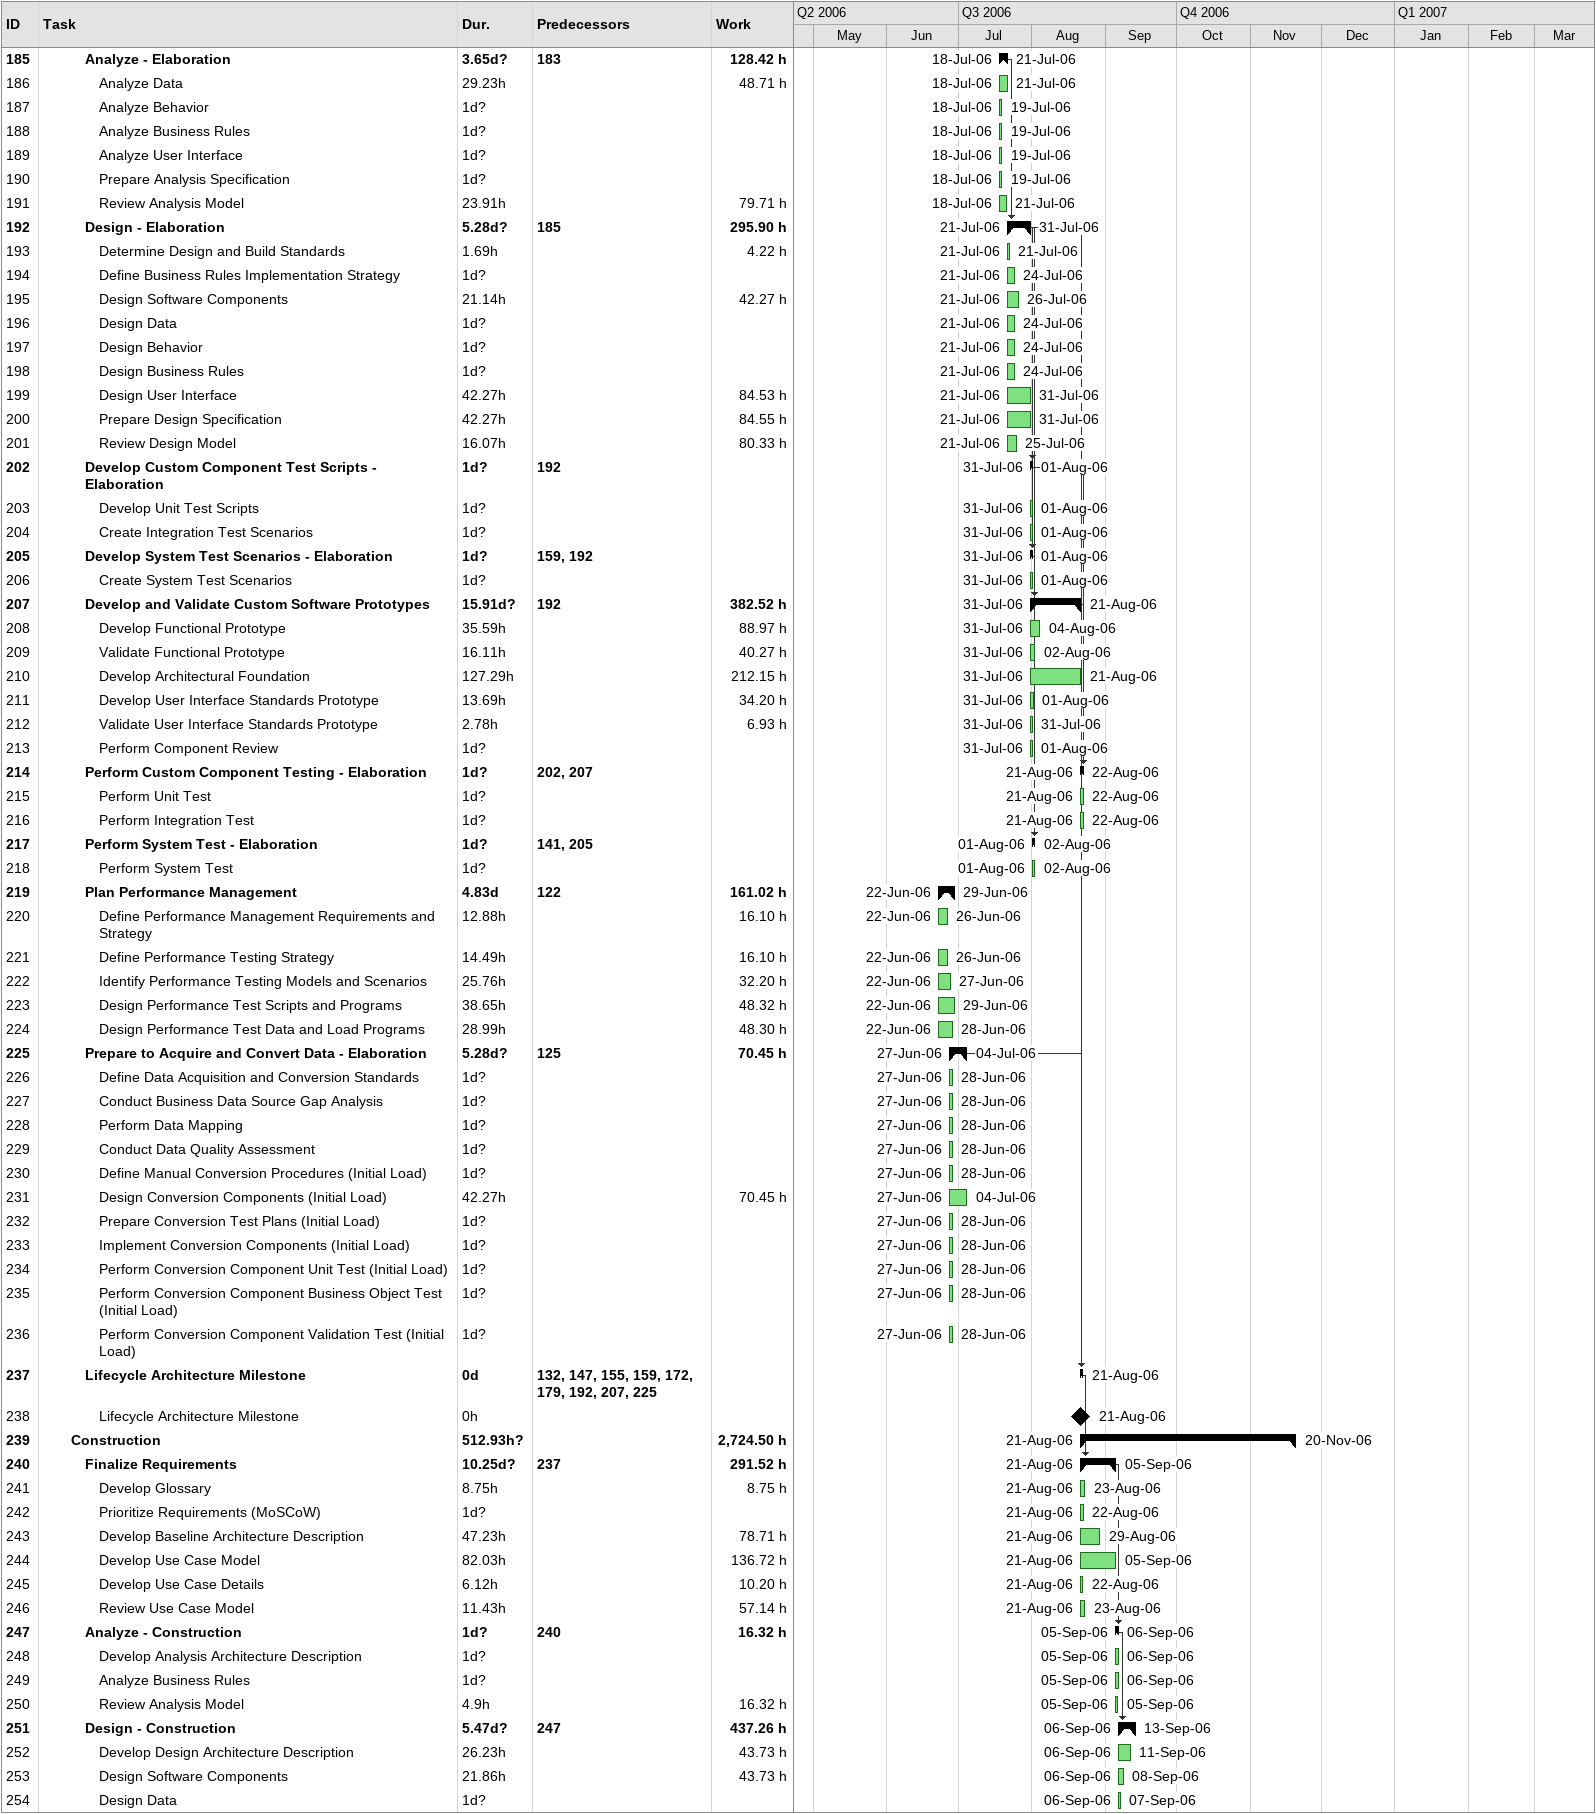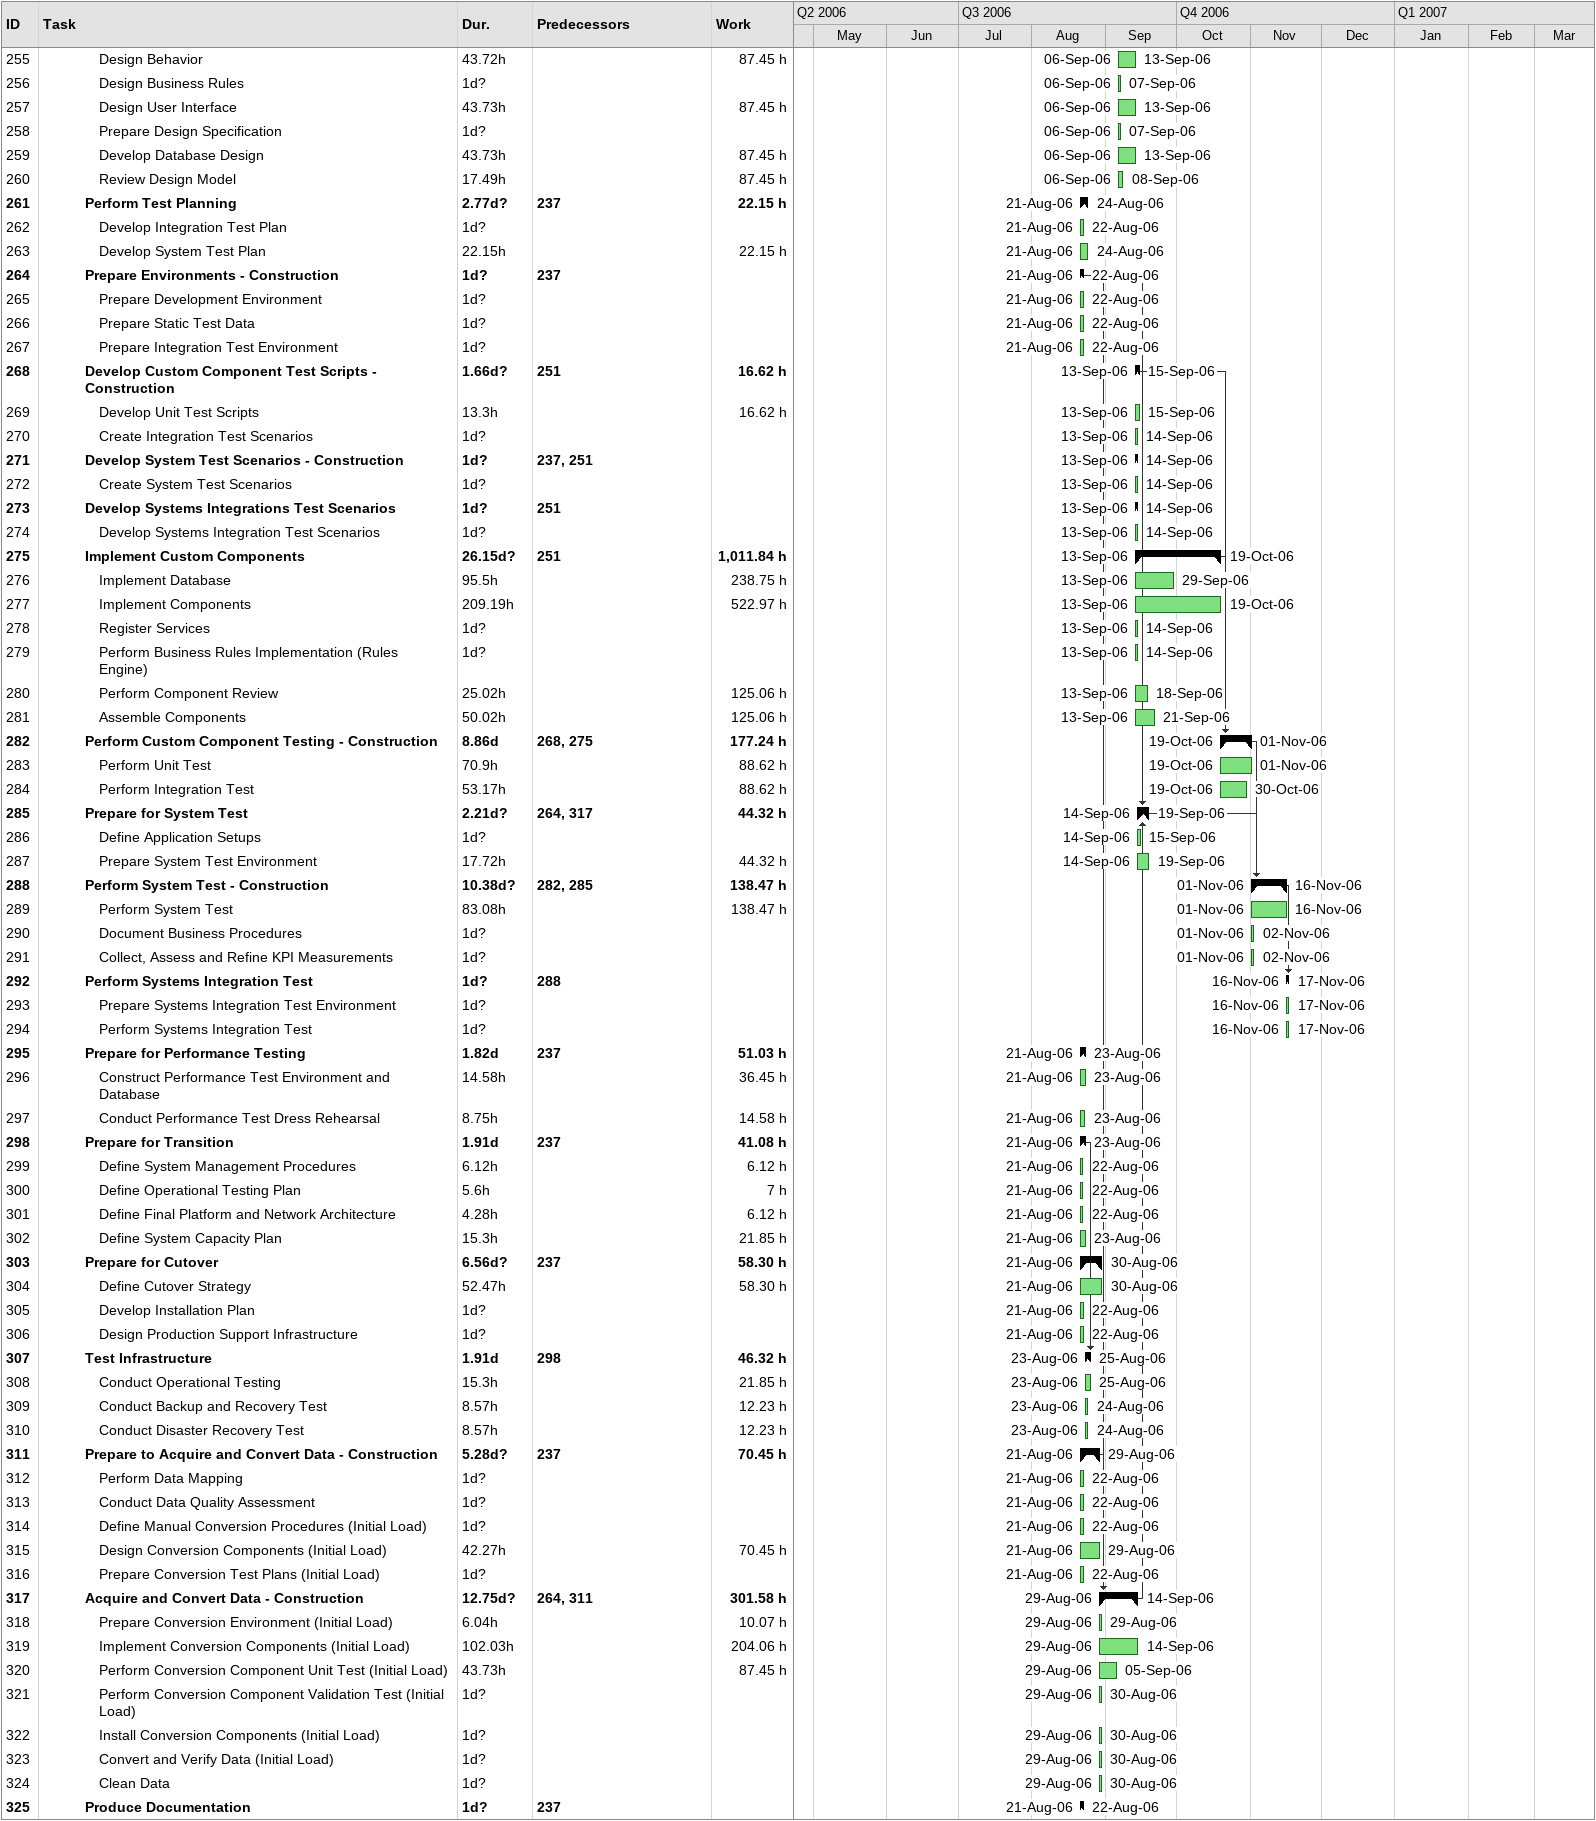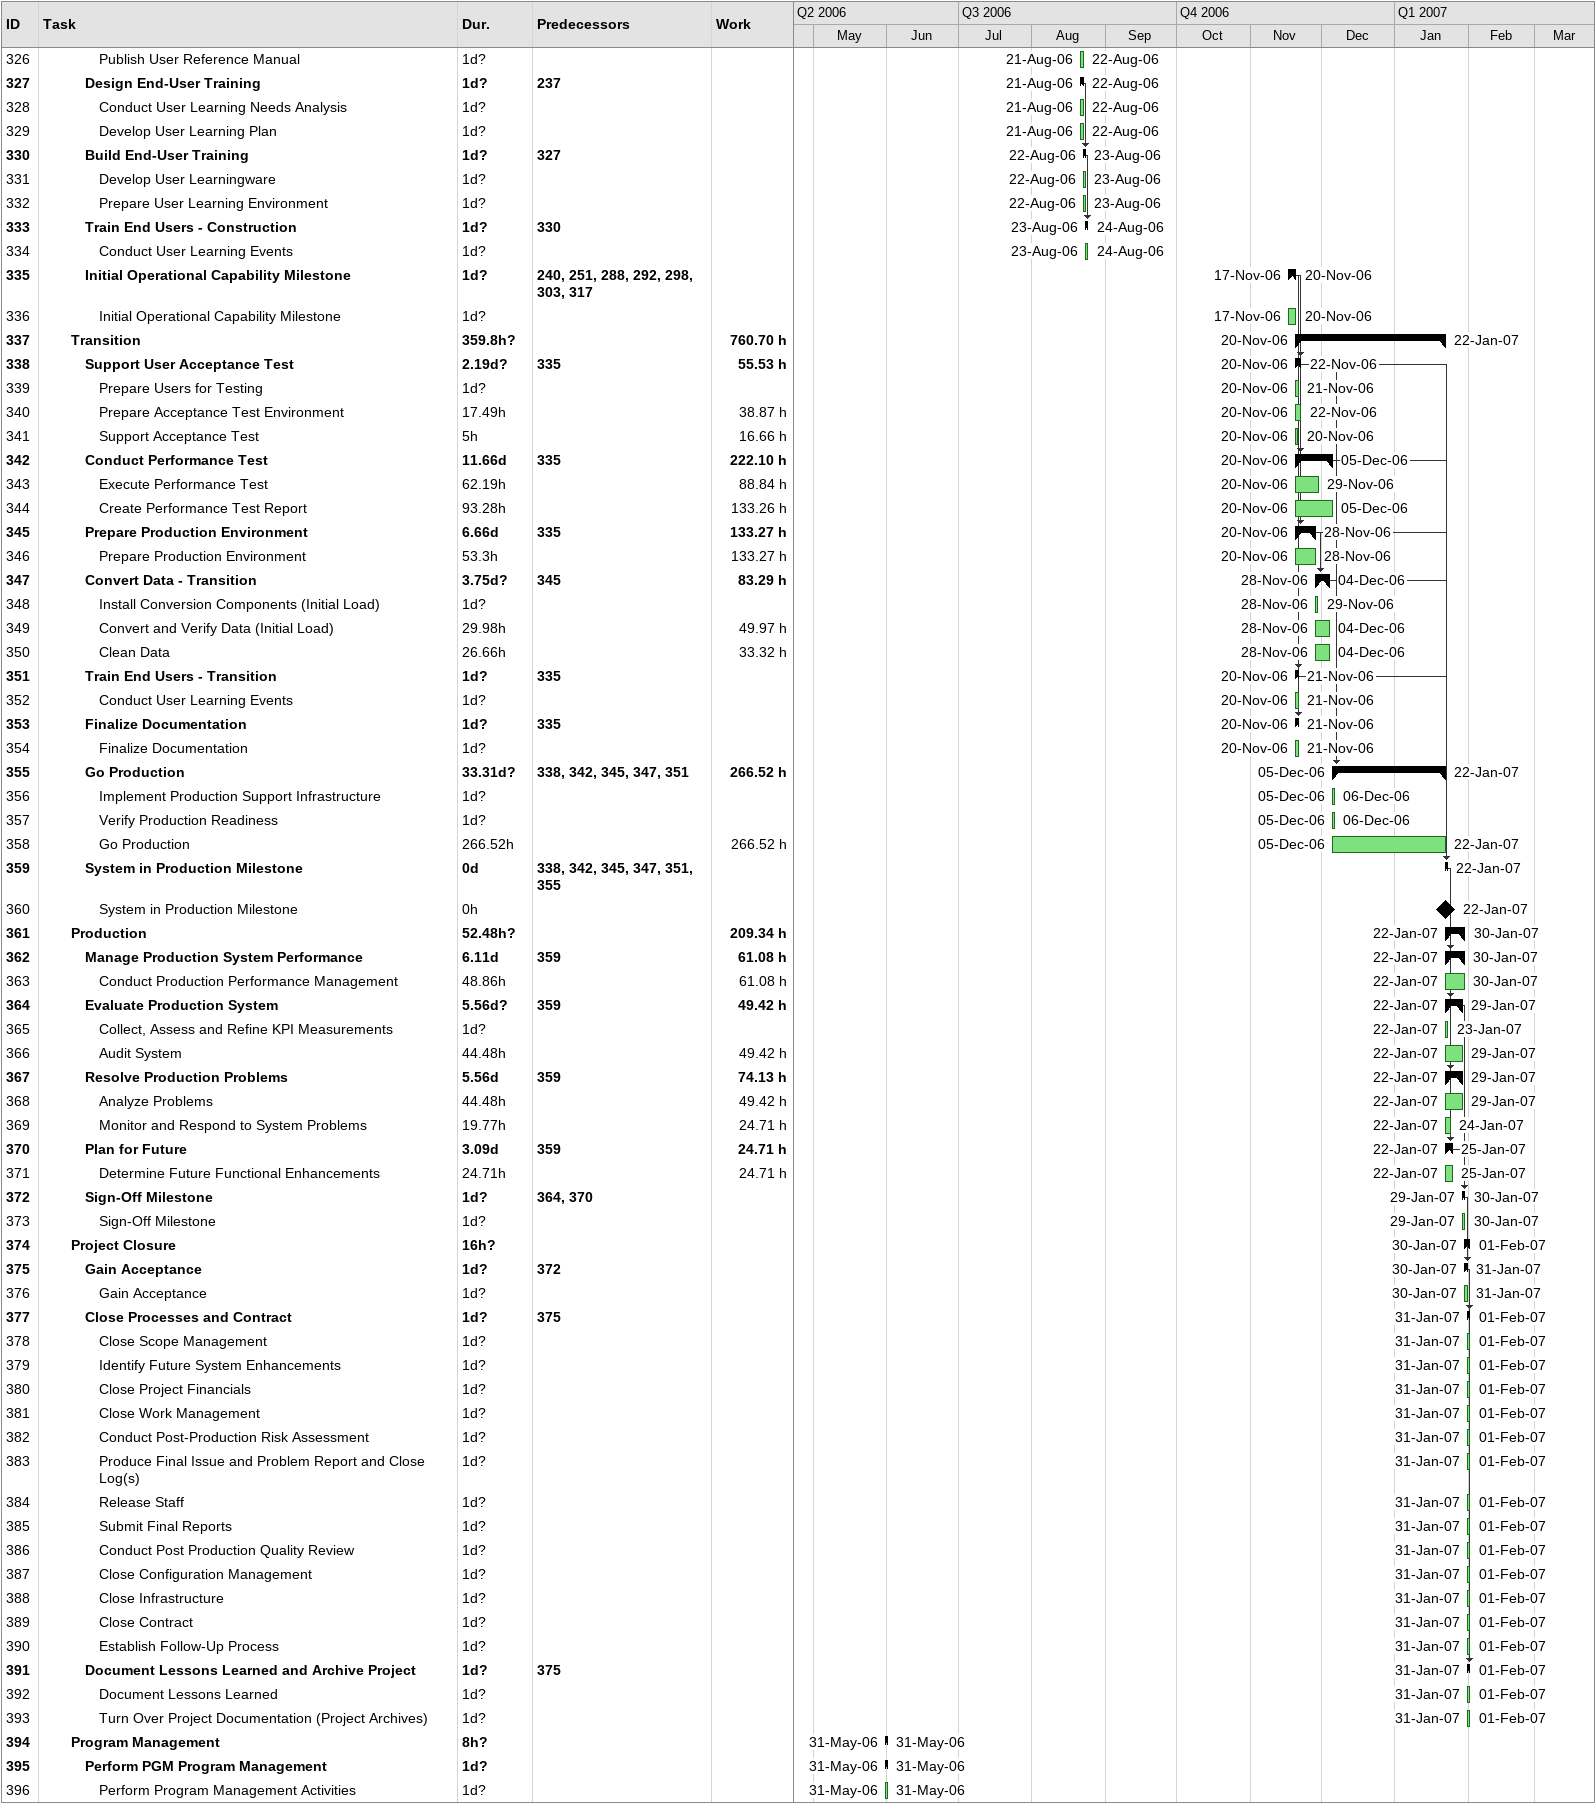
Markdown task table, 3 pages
| ID | Level | Task | Duration | Start | Finish | Predecessors | Work (h) |
|---|---|---|---|---|---|---|---|
| 185 | 4 | **Analyze - Elaboration** | 3.65d? | 2006-07-18 | 2006-07-21 | 183 | 128.42 |
| 186 | 5 | Analyze Data | 29.23h | 2006-07-18 | 2006-07-21 |  | 48.71 |
| 187 | 5 | Analyze Behavior | 1d? | 2006-07-18 | 2006-07-19 |  |  |
| 188 | 5 | Analyze Business Rules | 1d? | 2006-07-18 | 2006-07-19 |  |  |
| 189 | 5 | Analyze User Interface | 1d? | 2006-07-18 | 2006-07-19 |  |  |
| 190 | 5 | Prepare Analysis Specification | 1d? | 2006-07-18 | 2006-07-19 |  |  |
| 191 | 5 | Review Analysis Model | 23.91h | 2006-07-18 | 2006-07-21 |  | 79.71 |
| 192 | 4 | **Design - Elaboration** | 5.28d? | 2006-07-21 | 2006-07-31 | 185 | 295.90 |
| 193 | 5 | Determine Design and Build Standards | 1.69h | 2006-07-21 | 2006-07-21 |  | 4.22 |
| 194 | 5 | Define Business Rules Implementation Strategy | 1d? | 2006-07-21 | 2006-07-24 |  |  |
| 195 | 5 | Design Software Components | 21.14h | 2006-07-21 | 2006-07-26 |  | 42.27 |
| 196 | 5 | Design Data | 1d? | 2006-07-21 | 2006-07-24 |  |  |
| 197 | 5 | Design Behavior | 1d? | 2006-07-21 | 2006-07-24 |  |  |
| 198 | 5 | Design Business Rules | 1d? | 2006-07-21 | 2006-07-24 |  |  |
| 199 | 5 | Design User Interface | 42.27h | 2006-07-21 | 2006-07-31 |  | 84.53 |
| 200 | 5 | Prepare Design Specification | 42.27h | 2006-07-21 | 2006-07-31 |  | 84.55 |
| 201 | 5 | Review Design Model | 16.07h | 2006-07-21 | 2006-07-25 |  | 80.33 |
| 202 | 4 | **Develop Custom Component Test Scripts - Elaboration** | 1d? | 2006-07-31 | 2006-08-01 | 192 |  |
| 203 | 5 | Develop Unit Test Scripts | 1d? | 2006-07-31 | 2006-08-01 |  |  |
| 204 | 5 | Create Integration Test Scenarios | 1d? | 2006-07-31 | 2006-08-01 |  |  |
| 205 | 4 | **Develop System Test Scenarios - Elaboration** | 1d? | 2006-07-31 | 2006-08-01 | 159, 192 |  |
| 206 | 5 | Create System Test Scenarios | 1d? | 2006-07-31 | 2006-08-01 |  |  |
| 207 | 4 | **Develop and Validate Custom Software Prototypes** | 15.91d? | 2006-07-31 | 2006-08-21 | 192 | 382.52 |
| 208 | 5 | Develop Functional Prototype | 35.59h | 2006-07-31 | 2006-08-04 |  | 88.97 |
| 209 | 5 | Validate Functional Prototype | 16.11h | 2006-07-31 | 2006-08-02 |  | 40.27 |
| 210 | 5 | Develop Architectural Foundation | 127.29h | 2006-07-31 | 2006-08-21 |  | 212.15 |
| 211 | 5 | Develop User Interface Standards Prototype | 13.69h | 2006-07-31 | 2006-08-01 |  | 34.20 |
| 212 | 5 | Validate User Interface Standards Prototype | 2.78h | 2006-07-31 | 2006-07-31 |  | 6.93 |
| 213 | 5 | Perform Component Review | 1d? | 2006-07-31 | 2006-08-01 |  |  |
| 214 | 4 | **Perform Custom Component Testing - Elaboration** | 1d? | 2006-08-21 | 2006-08-22 | 202, 207 |  |
| 215 | 5 | Perform Unit Test | 1d? | 2006-08-21 | 2006-08-22 |  |  |
| 216 | 5 | Perform Integration Test | 1d? | 2006-08-21 | 2006-08-22 |  |  |
| 217 | 4 | **Perform System Test - Elaboration** | 1d? | 2006-08-01 | 2006-08-02 | 141, 205 |  |
| 218 | 5 | Perform System Test | 1d? | 2006-08-01 | 2006-08-02 |  |  |
| 219 | 4 | **Plan Performance Management** | 4.83d | 2006-06-22 | 2006-06-29 | 122 | 161.02 |
| 220 | 5 | Define Performance Management Requirements and Strategy | 12.88h | 2006-06-22 | 2006-06-26 |  | 16.10 |
| 221 | 5 | Define Performance Testing Strategy | 14.49h | 2006-06-22 | 2006-06-26 |  | 16.10 |
| 222 | 5 | Identify Performance Testing Models and Scenarios | 25.76h | 2006-06-22 | 2006-06-27 |  | 32.20 |
| 223 | 5 | Design Performance Test Scripts and Programs | 38.65h | 2006-06-22 | 2006-06-29 |  | 48.32 |
| 224 | 5 | Design Performance Test Data and Load Programs | 28.99h | 2006-06-22 | 2006-06-28 |  | 48.30 |
| 225 | 4 | **Prepare to Acquire and Convert Data - Elaboration** | 5.28d? | 2006-06-27 | 2006-07-04 | 125 | 70.45 |
| 226 | 5 | Define Data Acquisition and Conversion Standards | 1d? | 2006-06-27 | 2006-06-28 |  |  |
| 227 | 5 | Conduct Business Data Source Gap Analysis | 1d? | 2006-06-27 | 2006-06-28 |  |  |
| 228 | 5 | Perform Data Mapping | 1d? | 2006-06-27 | 2006-06-28 |  |  |
| 229 | 5 | Conduct Data Quality Assessment | 1d? | 2006-06-27 | 2006-06-28 |  |  |
| 230 | 5 | Define Manual Conversion Procedures (Initial Load) | 1d? | 2006-06-27 | 2006-06-28 |  |  |
| 231 | 5 | Design Conversion Components (Initial Load) | 42.27h | 2006-06-27 | 2006-07-04 |  | 70.45 |
| 232 | 5 | Prepare Conversion Test Plans (Initial Load) | 1d? | 2006-06-27 | 2006-06-28 |  |  |
| 233 | 5 | Implement Conversion Components (Initial Load) | 1d? | 2006-06-27 | 2006-06-28 |  |  |
| 234 | 5 | Perform Conversion Component Unit Test (Initial Load) | 1d? | 2006-06-27 | 2006-06-28 |  |  |
| 235 | 5 | Perform Conversion Component Business Object Test (Initial Load) | 1d? | 2006-06-27 | 2006-06-28 |  |  |
| 236 | 5 | Perform Conversion Component Validation Test (Initial Load) | 1d? | 2006-06-27 | 2006-06-28 |  |  |
| 237 | 4 | **Lifecycle Architecture Milestone** | 0d | 2006-08-21 | 2006-08-21 | 132, 147, 155, 159, 172, 179, 192, 207, 225 |  |
| 238 | 5 | Lifecycle Architecture Milestone | 0h | 2006-08-21 | 2006-08-21 |  |  |
| 239 | 3 | **Construction** | 512.93h? | 2006-08-21 | 2006-11-20 |  | 2724.50 |
| 240 | 4 | **Finalize Requirements** | 10.25d? | 2006-08-21 | 2006-09-05 | 237 | 291.52 |
| 241 | 5 | Develop Glossary | 8.75h | 2006-08-21 | 2006-08-23 |  | 8.75 |
| 242 | 5 | Prioritize Requirements (MoSCoW) | 1d? | 2006-08-21 | 2006-08-22 |  |  |
| 243 | 5 | Develop Baseline Architecture Description | 47.23h | 2006-08-21 | 2006-08-29 |  | 78.71 |
| 244 | 5 | Develop Use Case Model | 82.03h | 2006-08-21 | 2006-09-05 |  | 136.72 |
| 245 | 5 | Develop Use Case Details | 6.12h | 2006-08-21 | 2006-08-22 |  | 10.20 |
| 246 | 5 | Review Use Case Model | 11.43h | 2006-08-21 | 2006-08-23 |  | 57.14 |
| 247 | 4 | **Analyze - Construction** | 1d? | 2006-09-05 | 2006-09-06 | 240 | 16.32 |
| 248 | 5 | Develop Analysis Architecture Description | 1d? | 2006-09-05 | 2006-09-06 |  |  |
| 249 | 5 | Analyze Business Rules | 1d? | 2006-09-05 | 2006-09-06 |  |  |
| 250 | 5 | Review Analysis Model | 4.9h | 2006-09-05 | 2006-09-05 |  | 16.32 |
| 251 | 4 | **Design - Construction** | 5.47d? | 2006-09-06 | 2006-09-13 | 247 | 437.26 |
| 252 | 5 | Develop Design Architecture Description | 26.23h | 2006-09-06 | 2006-09-11 |  | 43.73 |
| 253 | 5 | Design Software Components | 21.86h | 2006-09-06 | 2006-09-08 |  | 43.73 |
| 254 | 5 | Design Data | 1d? | 2006-09-06 | 2006-09-07 |  |  |
| 255 | 5 | Design Behavior | 43.72h | 2006-09-06 | 2006-09-13 |  | 87.45 |
| 256 | 5 | Design Business Rules | 1d? | 2006-09-06 | 2006-09-07 |  |  |
| 257 | 5 | Design User Interface | 43.73h | 2006-09-06 | 2006-09-13 |  | 87.45 |
| 258 | 5 | Prepare Design Specification | 1d? | 2006-09-06 | 2006-09-07 |  |  |
| 259 | 5 | Develop Database Design | 43.73h | 2006-09-06 | 2006-09-13 |  | 87.45 |
| 260 | 5 | Review Design Model | 17.49h | 2006-09-06 | 2006-09-08 |  | 87.45 |
| 261 | 4 | **Perform Test Planning** | 2.77d? | 2006-08-21 | 2006-08-24 | 237 | 22.15 |
| 262 | 5 | Develop Integration Test Plan | 1d? | 2006-08-21 | 2006-08-22 |  |  |
| 263 | 5 | Develop System Test Plan | 22.15h | 2006-08-21 | 2006-08-24 |  | 22.15 |
| 264 | 4 | **Prepare Environments - Construction** | 1d? | 2006-08-21 | 2006-08-22 | 237 |  |
| 265 | 5 | Prepare Development Environment | 1d? | 2006-08-21 | 2006-08-22 |  |  |
| 266 | 5 | Prepare Static Test Data | 1d? | 2006-08-21 | 2006-08-22 |  |  |
| 267 | 5 | Prepare Integration Test Environment | 1d? | 2006-08-21 | 2006-08-22 |  |  |
| 268 | 4 | **Develop Custom Component Test Scripts - Construction** | 1.66d? | 2006-09-13 | 2006-09-15 | 251 | 16.62 |
| 269 | 5 | Develop Unit Test Scripts | 13.3h | 2006-09-13 | 2006-09-15 |  | 16.62 |
| 270 | 5 | Create Integration Test Scenarios | 1d? | 2006-09-13 | 2006-09-14 |  |  |
| 271 | 4 | **Develop System Test Scenarios - Construction** | 1d? | 2006-09-13 | 2006-09-14 | 237, 251 |  |
| 272 | 5 | Create System Test Scenarios | 1d? | 2006-09-13 | 2006-09-14 |  |  |
| 273 | 4 | **Develop Systems Integrations Test Scenarios** | 1d? | 2006-09-13 | 2006-09-14 | 251 |  |
| 274 | 5 | Develop Systems Integration Test Scenarios | 1d? | 2006-09-13 | 2006-09-14 |  |  |
| 275 | 4 | **Implement Custom Components** | 26.15d? | 2006-09-13 | 2006-10-19 | 251 | 1011.84 |
| 276 | 5 | Implement Database | 95.5h | 2006-09-13 | 2006-09-29 |  | 238.75 |
| 277 | 5 | Implement Components | 209.19h | 2006-09-13 | 2006-10-19 |  | 522.97 |
| 278 | 5 | Register Services | 1d? | 2006-09-13 | 2006-09-14 |  |  |
| 279 | 5 | Perform Business Rules Implementation (Rules Engine) | 1d? | 2006-09-13 | 2006-09-14 |  |  |
| 280 | 5 | Perform Component Review | 25.02h | 2006-09-13 | 2006-09-18 |  | 125.06 |
| 281 | 5 | Assemble Components | 50.02h | 2006-09-13 | 2006-09-21 |  | 125.06 |
| 282 | 4 | **Perform Custom Component Testing - Construction** | 8.86d | 2006-10-19 | 2006-11-01 | 268, 275 | 177.24 |
| 283 | 5 | Perform Unit Test | 70.9h | 2006-10-19 | 2006-11-01 |  | 88.62 |
| 284 | 5 | Perform Integration Test | 53.17h | 2006-10-19 | 2006-10-30 |  | 88.62 |
| 285 | 4 | **Prepare for System Test** | 2.21d? | 2006-09-14 | 2006-09-19 | 264, 317 | 44.32 |
| 286 | 5 | Define Application Setups | 1d? | 2006-09-14 | 2006-09-15 |  |  |
| 287 | 5 | Prepare System Test Environment | 17.72h | 2006-09-14 | 2006-09-19 |  | 44.32 |
| 288 | 4 | **Perform System Test - Construction** | 10.38d? | 2006-11-01 | 2006-11-16 | 282, 285 | 138.47 |
| 289 | 5 | Perform System Test | 83.08h | 2006-11-01 | 2006-11-16 |  | 138.47 |
| 290 | 5 | Document Business Procedures | 1d? | 2006-11-01 | 2006-11-02 |  |  |
| 291 | 5 | Collect, Assess and Refine KPI Measurements | 1d? | 2006-11-01 | 2006-11-02 |  |  |
| 292 | 4 | **Perform Systems Integration Test** | 1d? | 2006-11-16 | 2006-11-17 | 288 |  |
| 293 | 5 | Prepare Systems Integration Test Environment | 1d? | 2006-11-16 | 2006-11-17 |  |  |
| 294 | 5 | Perform Systems Integration Test | 1d? | 2006-11-16 | 2006-11-17 |  |  |
| 295 | 4 | **Prepare for Performance Testing** | 1.82d | 2006-08-21 | 2006-08-23 | 237 | 51.03 |
| 296 | 5 | Construct Performance Test Environment and Database | 14.58h | 2006-08-21 | 2006-08-23 |  | 36.45 |
| 297 | 5 | Conduct Performance Test Dress Rehearsal | 8.75h | 2006-08-21 | 2006-08-23 |  | 14.58 |
| 298 | 4 | **Prepare for Transition** | 1.91d | 2006-08-21 | 2006-08-23 | 237 | 41.08 |
| 299 | 5 | Define System Management Procedures | 6.12h | 2006-08-21 | 2006-08-22 |  | 6.12 |
| 300 | 5 | Define Operational Testing Plan | 5.6h | 2006-08-21 | 2006-08-22 |  | 7 |
| 301 | 5 | Define Final Platform and Network Architecture | 4.28h | 2006-08-21 | 2006-08-22 |  | 6.12 |
| 302 | 5 | Define System Capacity Plan | 15.3h | 2006-08-21 | 2006-08-23 |  | 21.85 |
| 303 | 4 | **Prepare for Cutover** | 6.56d? | 2006-08-21 | 2006-08-30 | 237 | 58.30 |
| 304 | 5 | Define Cutover Strategy | 52.47h | 2006-08-21 | 2006-08-30 |  | 58.30 |
| 305 | 5 | Develop Installation Plan | 1d? | 2006-08-21 | 2006-08-22 |  |  |
| 306 | 5 | Design Production Support Infrastructure | 1d? | 2006-08-21 | 2006-08-22 |  |  |
| 307 | 4 | **Test Infrastructure** | 1.91d | 2006-08-23 | 2006-08-25 | 298 | 46.32 |
| 308 | 5 | Conduct Operational Testing | 15.3h | 2006-08-23 | 2006-08-25 |  | 21.85 |
| 309 | 5 | Conduct Backup and Recovery Test | 8.57h | 2006-08-23 | 2006-08-24 |  | 12.23 |
| 310 | 5 | Conduct Disaster Recovery Test | 8.57h | 2006-08-23 | 2006-08-24 |  | 12.23 |
| 311 | 4 | **Prepare to Acquire and Convert Data - Construction** | 5.28d? | 2006-08-21 | 2006-08-29 | 237 | 70.45 |
| 312 | 5 | Perform Data Mapping | 1d? | 2006-08-21 | 2006-08-22 |  |  |
| 313 | 5 | Conduct Data Quality Assessment | 1d? | 2006-08-21 | 2006-08-22 |  |  |
| 314 | 5 | Define Manual Conversion Procedures (Initial Load) | 1d? | 2006-08-21 | 2006-08-22 |  |  |
| 315 | 5 | Design Conversion Components (Initial Load) | 42.27h | 2006-08-21 | 2006-08-29 |  | 70.45 |
| 316 | 5 | Prepare Conversion Test Plans (Initial Load) | 1d? | 2006-08-21 | 2006-08-22 |  |  |
| 317 | 4 | **Acquire and Convert Data - Construction** | 12.75d? | 2006-08-29 | 2006-09-14 | 264, 311 | 301.58 |
| 318 | 5 | Prepare Conversion Environment (Initial Load) | 6.04h | 2006-08-29 | 2006-08-29 |  | 10.07 |
| 319 | 5 | Implement Conversion Components (Initial Load) | 102.03h | 2006-08-29 | 2006-09-14 |  | 204.06 |
| 320 | 5 | Perform Conversion Component Unit Test (Initial Load) | 43.73h | 2006-08-29 | 2006-09-05 |  | 87.45 |
| 321 | 5 | Perform Conversion Component Validation Test (Initial Load) | 1d? | 2006-08-29 | 2006-08-30 |  |  |
| 322 | 5 | Install Conversion Components (Initial Load) | 1d? | 2006-08-29 | 2006-08-30 |  |  |
| 323 | 5 | Convert and Verify Data (Initial Load) | 1d? | 2006-08-29 | 2006-08-30 |  |  |
| 324 | 5 | Clean Data | 1d? | 2006-08-29 | 2006-08-30 |  |  |
| 325 | 4 | **Produce Documentation** | 1d? | 2006-08-21 | 2006-08-22 | 237 |  |
| 326 | 5 | Publish User Reference Manual | 1d? | 2006-08-21 | 2006-08-22 |  |  |
| 327 | 4 | **Design End-User Training** | 1d? | 2006-08-21 | 2006-08-22 | 237 |  |
| 328 | 5 | Conduct User Learning Needs Analysis | 1d? | 2006-08-21 | 2006-08-22 |  |  |
| 329 | 5 | Develop User Learning Plan | 1d? | 2006-08-21 | 2006-08-22 |  |  |
| 330 | 4 | **Build End-User Training** | 1d? | 2006-08-22 | 2006-08-23 | 327 |  |
| 331 | 5 | Develop User Learningware | 1d? | 2006-08-22 | 2006-08-23 |  |  |
| 332 | 5 | Prepare User Learning Environment | 1d? | 2006-08-22 | 2006-08-23 |  |  |
| 333 | 4 | **Train End Users - Construction** | 1d? | 2006-08-23 | 2006-08-24 | 330 |  |
| 334 | 5 | Conduct User Learning Events | 1d? | 2006-08-23 | 2006-08-24 |  |  |
| 335 | 4 | **Initial Operational Capability Milestone** | 1d? | 2006-11-17 | 2006-11-20 | 240, 251, 288, 292, 298, 303, 317 |  |
| 336 | 5 | Initial Operational Capability Milestone | 1d? | 2006-11-17 | 2006-11-20 |  |  |
| 337 | 3 | **Transition** | 359.8h? | 2006-11-20 | 2007-01-22 |  | 760.70 |
| 338 | 4 | **Support User Acceptance Test** | 2.19d? | 2006-11-20 | 2006-11-22 | 335 | 55.53 |
| 339 | 5 | Prepare Users for Testing | 1d? | 2006-11-20 | 2006-11-21 |  |  |
| 340 | 5 | Prepare Acceptance Test Environment | 17.49h | 2006-11-20 | 2006-11-22 |  | 38.87 |
| 341 | 5 | Support Acceptance Test | 5h | 2006-11-20 | 2006-11-20 |  | 16.66 |
| 342 | 4 | **Conduct Performance Test** | 11.66d | 2006-11-20 | 2006-12-05 | 335 | 222.10 |
| 343 | 5 | Execute Performance Test | 62.19h | 2006-11-20 | 2006-11-29 |  | 88.84 |
| 344 | 5 | Create Performance Test Report | 93.28h | 2006-11-20 | 2006-12-05 |  | 133.26 |
| 345 | 4 | **Prepare Production Environment** | 6.66d | 2006-11-20 | 2006-11-28 | 335 | 133.27 |
| 346 | 5 | Prepare Production Environment | 53.3h | 2006-11-20 | 2006-11-28 |  | 133.27 |
| 347 | 4 | **Convert Data - Transition** | 3.75d? | 2006-11-28 | 2006-12-04 | 345 | 83.29 |
| 348 | 5 | Install Conversion Components (Initial Load) | 1d? | 2006-11-28 | 2006-11-29 |  |  |
| 349 | 5 | Convert and Verify Data (Initial Load) | 29.98h | 2006-11-28 | 2006-12-04 |  | 49.97 |
| 350 | 5 | Clean Data | 26.66h | 2006-11-28 | 2006-12-04 |  | 33.32 |
| 351 | 4 | **Train End Users - Transition** | 1d? | 2006-11-20 | 2006-11-21 | 335 |  |
| 352 | 5 | Conduct User Learning Events | 1d? | 2006-11-20 | 2006-11-21 |  |  |
| 353 | 4 | **Finalize Documentation** | 1d? | 2006-11-20 | 2006-11-21 | 335 |  |
| 354 | 5 | Finalize Documentation | 1d? | 2006-11-20 | 2006-11-21 |  |  |
| 355 | 4 | **Go Production** | 33.31d? | 2006-12-05 | 2007-01-22 | 338, 342, 345, 347, 351 | 266.52 |
| 356 | 5 | Implement Production Support Infrastructure | 1d? | 2006-12-05 | 2006-12-06 |  |  |
| 357 | 5 | Verify Production Readiness | 1d? | 2006-12-05 | 2006-12-06 |  |  |
| 358 | 5 | Go Production | 266.52h | 2006-12-05 | 2007-01-22 |  | 266.52 |
| 359 | 4 | **System in Production Milestone** | 0d | 2007-01-22 | 2007-01-22 | 338, 342, 345, 347, 351, 355 |  |
| 360 | 5 | System in Production Milestone | 0h | 2007-01-22 | 2007-01-22 |  |  |
| 361 | 3 | **Production** | 52.48h? | 2007-01-22 | 2007-01-30 |  | 209.34 |
| 362 | 4 | **Manage Production System Performance** | 6.11d | 2007-01-22 | 2007-01-30 | 359 | 61.08 |
| 363 | 5 | Conduct Production Performance Management | 48.86h | 2007-01-22 | 2007-01-30 |  | 61.08 |
| 364 | 4 | **Evaluate Production System** | 5.56d? | 2007-01-22 | 2007-01-29 | 359 | 49.42 |
| 365 | 5 | Collect, Assess and Refine KPI Measurements | 1d? | 2007-01-22 | 2007-01-23 |  |  |
| 366 | 5 | Audit System | 44.48h | 2007-01-22 | 2007-01-29 |  | 49.42 |
| 367 | 4 | **Resolve Production Problems** | 5.56d | 2007-01-22 | 2007-01-29 | 359 | 74.13 |
| 368 | 5 | Analyze Problems | 44.48h | 2007-01-22 | 2007-01-29 |  | 49.42 |
| 369 | 5 | Monitor and Respond to System Problems | 19.77h | 2007-01-22 | 2007-01-24 |  | 24.71 |
| 370 | 4 | **Plan for Future** | 3.09d | 2007-01-22 | 2007-01-25 | 359 | 24.71 |
| 371 | 5 | Determine Future Functional Enhancements | 24.71h | 2007-01-22 | 2007-01-25 |  | 24.71 |
| 372 | 4 | **Sign-Off Milestone** | 1d? | 2007-01-29 | 2007-01-30 | 364, 370 |  |
| 373 | 5 | Sign-Off Milestone | 1d? | 2007-01-29 | 2007-01-30 |  |  |
| 374 | 3 | **Project Closure** | 16h? | 2007-01-30 | 2007-02-01 |  |  |
| 375 | 4 | **Gain Acceptance** | 1d? | 2007-01-30 | 2007-01-31 | 372 |  |
| 376 | 5 | Gain Acceptance | 1d? | 2007-01-30 | 2007-01-31 |  |  |
| 377 | 4 | **Close Processes and Contract** | 1d? | 2007-01-31 | 2007-02-01 | 375 |  |
| 378 | 5 | Close Scope Management | 1d? | 2007-01-31 | 2007-02-01 |  |  |
| 379 | 5 | Identify Future System Enhancements | 1d? | 2007-01-31 | 2007-02-01 |  |  |
| 380 | 5 | Close Project Financials | 1d? | 2007-01-31 | 2007-02-01 |  |  |
| 381 | 5 | Close Work Management | 1d? | 2007-01-31 | 2007-02-01 |  |  |
| 382 | 5 | Conduct Post-Production Risk Assessment | 1d? | 2007-01-31 | 2007-02-01 |  |  |
| 383 | 5 | Produce Final Issue and Problem Report and Close Log(s) | 1d? | 2007-01-31 | 2007-02-01 |  |  |
| 384 | 5 | Release Staff | 1d? | 2007-01-31 | 2007-02-01 |  |  |
| 385 | 5 | Submit Final Reports | 1d? | 2007-01-31 | 2007-02-01 |  |  |
| 386 | 5 | Conduct Post Production Quality Review | 1d? | 2007-01-31 | 2007-02-01 |  |  |
| 387 | 5 | Close Configuration Management | 1d? | 2007-01-31 | 2007-02-01 |  |  |
| 388 | 5 | Close Infrastructure | 1d? | 2007-01-31 | 2007-02-01 |  |  |
| 389 | 5 | Close Contract | 1d? | 2007-01-31 | 2007-02-01 |  |  |
| 390 | 5 | Establish Follow-Up Process | 1d? | 2007-01-31 | 2007-02-01 |  |  |
| 391 | 4 | **Document Lessons Learned and Archive Project** | 1d? | 2007-01-31 | 2007-02-01 | 375 |  |
| 392 | 5 | Document Lessons Learned | 1d? | 2007-01-31 | 2007-02-01 |  |  |
| 393 | 5 | Turn Over Project Documentation (Project Archives) | 1d? | 2007-01-31 | 2007-02-01 |  |  |
| 394 | 3 | **Program Management** | 8h? | 2006-05-31 | 2006-05-31 |  |  |
| 395 | 4 | **Perform PGM Program Management** | 1d? | 2006-05-31 | 2006-05-31 |  |  |
| 396 | 5 | Perform Program Management Activities | 1d? | 2006-05-31 | 2006-05-31 |  |  |
